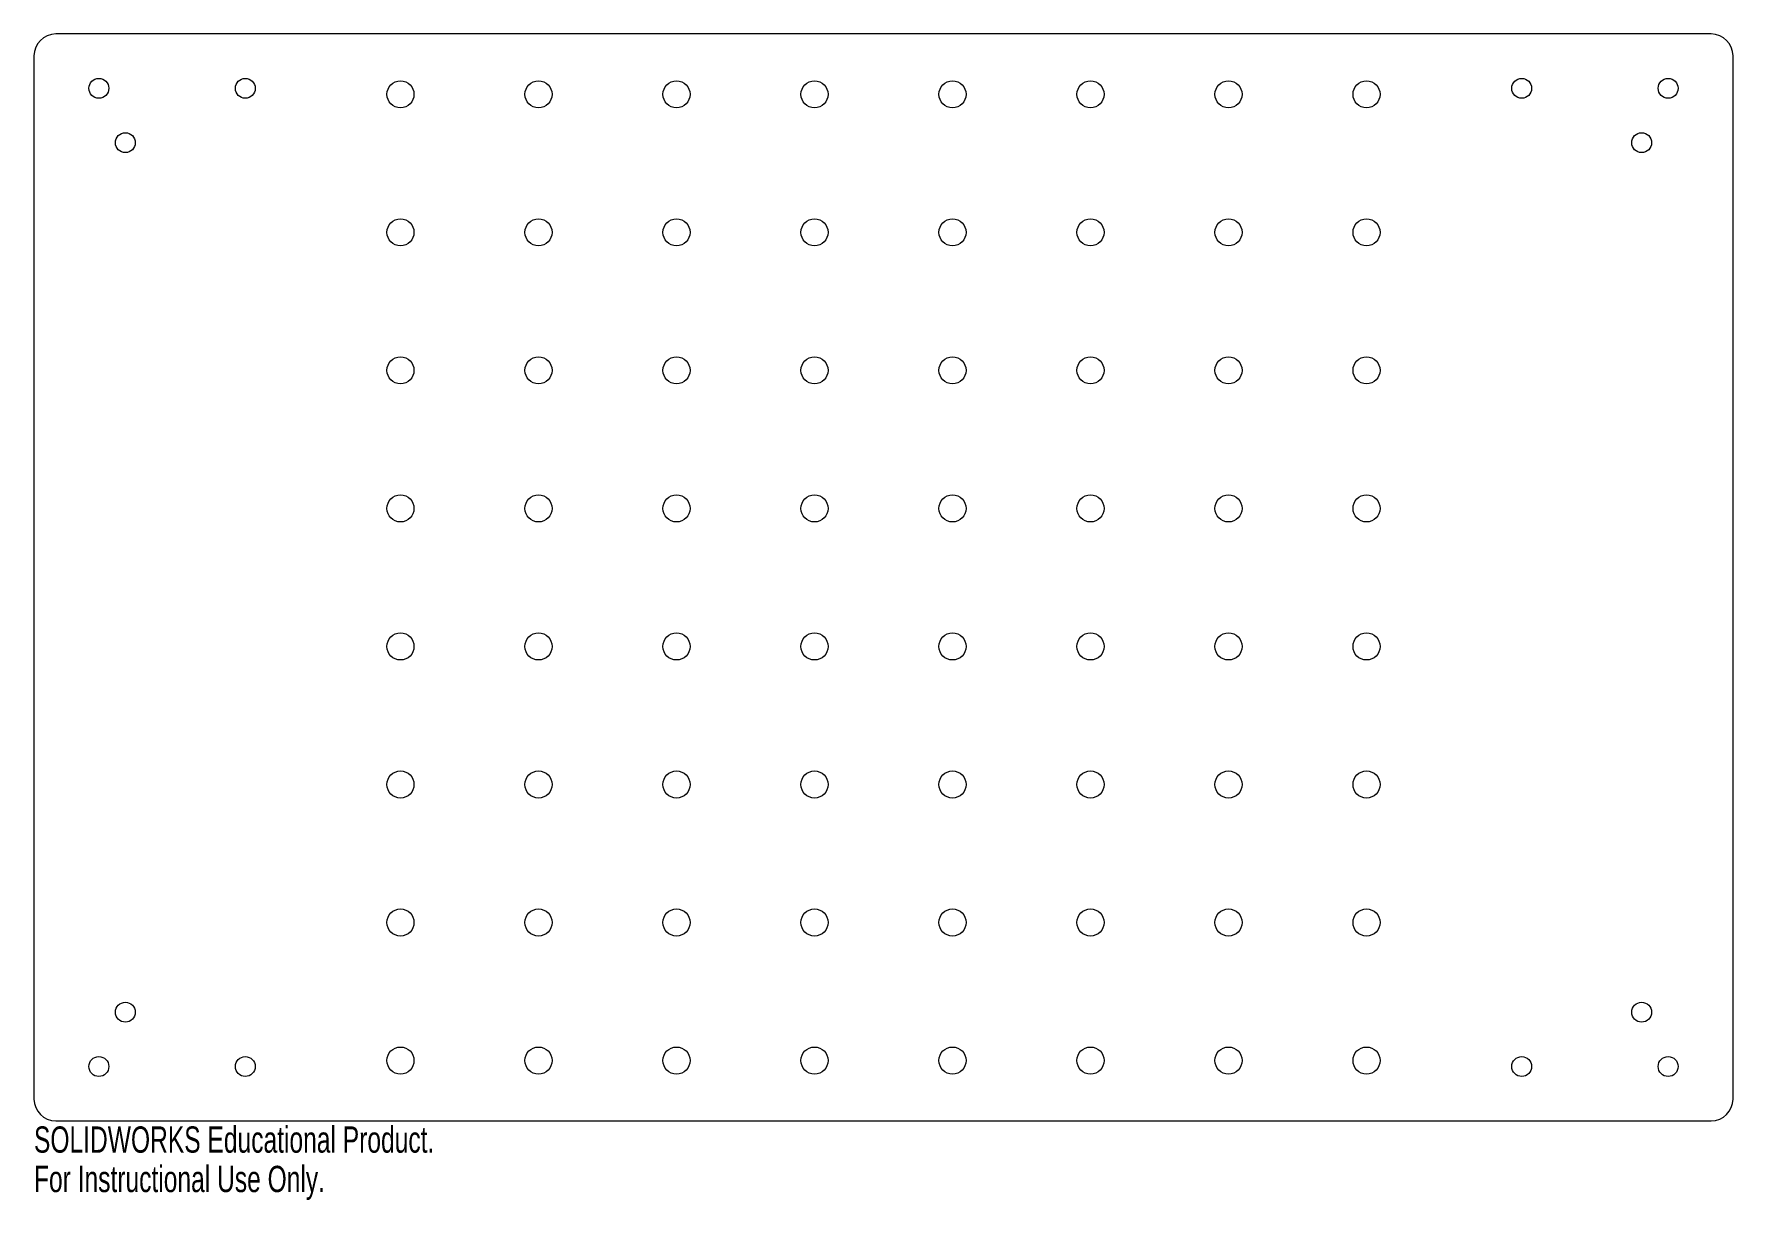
# Model space of a CAD drawing. Header units: millimetres. Extents: x -156 to 156, y -115 to 100.
import ezdxf

# ---------------------------------------------------------------- set-up
doc = ezdxf.new("R2010")
doc.units = ezdxf.units.MM
doc.styles.add('SLDTEXTSTYLE0', font='TXT', dxfattribs={"width": 0.7})

msp = doc.modelspace()

# ---------------------------------------------------------------- linework, layer by layer
at = {"color": 7, "linetype": 'Continuous', "lineweight": 15}
for p, q in [((152.35, 100), (-152.35, 100)), ((-156.35, 96), (-156.35, -96)), ((156.35, -96), (156.35, 96)), ((-152.35, -100), (152.35, -100))]:
    msp.add_line(p, q, dxfattribs=at)
for centre, radius in [((-144.412, 90), 1.8288), ((-117.4626, 90), 1.8288), ((-88.9, 88.9), 2.4892), ((-63.5, 88.9), 2.4892), ((-38.1, 88.9), 2.4892), ((-12.7, 88.9), 2.4892), ((12.7, 88.9), 2.4892), ((38.1, 88.9), 2.4892), ((63.5, 88.9), 2.4892), ((88.9, 88.9), 2.4892), ((117.4626, 90), 1.8288), ((144.412, 90), 1.8288), ((-139.5352, 80), 1.8288), ((139.5352, 80), 1.8288), ((-88.9, 63.5), 2.4892), ((-63.5, 63.5), 2.4892), ((-38.1, 63.5), 2.4892), ((-12.7, 63.5), 2.4892), ((12.7, 63.5), 2.4892), ((38.1, 63.5), 2.4892), ((63.5, 63.5), 2.4892), ((88.9, 63.5), 2.4892), ((-88.9, 38.1), 2.4892), ((-63.5, 38.1), 2.4892), ((-38.1, 38.1), 2.4892), ((-12.7, 38.1), 2.4892), ((12.7, 38.1), 2.4892), ((38.1, 38.1), 2.4892), ((63.5, 38.1), 2.4892), ((88.9, 38.1), 2.4892), ((-88.9, 12.7), 2.4892), ((-63.5, 12.7), 2.4892), ((-38.1, 12.7), 2.4892), ((-12.7, 12.7), 2.4892), ((12.7, 12.7), 2.4892), ((38.1, 12.7), 2.4892), ((63.5, 12.7), 2.4892), ((88.9, 12.7), 2.4892), ((-88.9, -12.7), 2.4892), ((-63.5, -12.7), 2.4892), ((-38.1, -12.7), 2.4892), ((-12.7, -12.7), 2.4892), ((12.7, -12.7), 2.4892), ((38.1, -12.7), 2.4892), ((63.5, -12.7), 2.4892), ((88.9, -12.7), 2.4892), ((-88.9, -38.1), 2.4892), ((-63.5, -38.1), 2.4892), ((-38.1, -38.1), 2.4892), ((-12.7, -38.1), 2.4892), ((12.7, -38.1), 2.4892), ((38.1, -38.1), 2.4892), ((63.5, -38.1), 2.4892), ((88.9, -38.1), 2.4892), ((-88.9, -63.5), 2.4892), ((-63.5, -63.5), 2.4892), ((-38.1, -63.5), 2.4892), ((-12.7, -63.5), 2.4892), ((12.7, -63.5), 2.4892), ((38.1, -63.5), 2.4892), ((63.5, -63.5), 2.4892), ((88.9, -63.5), 2.4892), ((-139.5352, -80), 1.8288), ((139.5352, -80), 1.8288), ((-88.9, -88.9), 2.4892), ((-63.5, -88.9), 2.4892), ((-38.1, -88.9), 2.4892), ((-12.7, -88.9), 2.4892), ((12.7, -88.9), 2.4892), ((38.1, -88.9), 2.4892), ((63.5, -88.9), 2.4892), ((88.9, -88.9), 2.4892), ((-144.412, -90), 1.8288), ((-117.4626, -90), 1.8288), ((117.4626, -90), 1.8288), ((144.412, -90), 1.8288)]:
    msp.add_circle(centre, radius, dxfattribs=at)
for centre, start, end in [((-152.35, 96), 90, 180), ((152.35, 96), 0, 90), ((-152.35, -96), 180, 270), ((152.35, -96), 270, 0)]:
    msp.add_arc(centre, 4, start, end, dxfattribs=at)

# ---------------------------------------------------------------- texts
at = {"color": 7, "linetype": 'Continuous', "char_height": 4.83362, "attachment_point": 1, "style": 'SLDTEXTSTYLE0'}
for s, insert in [('SOLIDWORKS Educational Product.', (-156.35, -101.0196)), ('For Instructional Use Only.', (-156.35, -108.27))]:
    msp.add_mtext(s, dxfattribs=dict(at, insert=insert))

doc.saveas('drawing.dxf')
